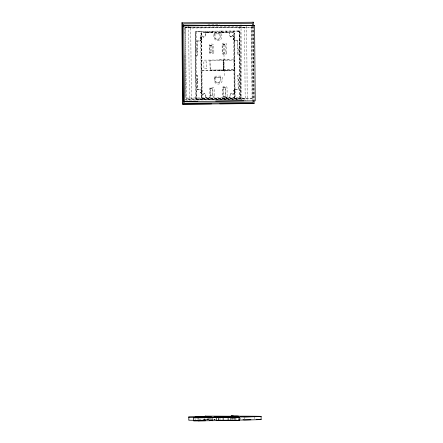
<?xml version="1.0" encoding="UTF-8"?>
<svg xmlns="http://www.w3.org/2000/svg" width="443" height="443" viewBox="0 0 443 443"><rect width="100%" height="100%" fill="white"/><g stroke="black" fill="none" stroke-linecap="round" stroke-linejoin="round"><path stroke-width="0.33" stroke-dasharray="2.21 1.66" d="M202.706 98.673L201.565 97.881L201.288 96.862L200.734 33.84L201.731 31.796L202.124 32.123L201.128 33.895L201.676 96.923L202.706 98.944L195.728 98.95L195.141 31.857L202.124 31.852M233.156 31.763L234.186 33.513L234.735 96.541L233.738 98.313L234.131 98.645L235.128 96.602L234.574 33.574L234.297 32.56L233.156 31.492L240.134 31.486L240.721 98.579L233.738 98.584M196.387 50.109L197.379 51.161L197.412 55.225L197.107 51.117L196.387 50.109L197.085 49.084L197.019 40.95L200.33 40.966L201.775 39.488L200.059 38.02L202.191 35.844L203.907 37.312L205.353 35.833L205.325 32.782L205.081 35.789L203.636 37.267L202.191 35.844M196.659 50.148L197.362 49.123L197.019 40.95M196.653 80.604L197.351 79.579L197.589 75.559L197.628 79.624L196.653 80.604L197.373 81.617L197.44 89.746L200.757 89.757L202.229 91.208L200.535 92.62L202.229 91.208M237.653 50.723L238.622 49.743L237.924 50.768L237.957 54.832L237.924 50.768M238.262 89.397L237.919 81.224L238.616 80.2L238.19 81.263L238.262 89.397L234.945 89.386L233.5 90.865L235.222 92.327L233.09 94.503L231.368 93.041L229.923 94.514L229.95 97.565L230.194 94.558L231.645 93.08L233.09 94.503M200.33 38.065L202.462 35.883M200.059 40.922L201.775 39.488M221.256 31.06L238.766 31.016A1.019 1.013 -81.5 0 1 239.79 32.023L240.366 98.097A1.019 1.013 -81.5 0 1 239.358 99.127L197.799 99.525L196.41 98.95L195.795 75.531L195.695 32.367A1.019 1.013 -81.5 0 1 196.698 31.342L221.256 31.06L221.273 32.583L225.326 32.544L226.334 31.824L227.353 32.527L229.38 32.505L229.408 35.556L230.881 37.007L232.575 35.595L234.746 37.733L233.051 39.139L234.746 37.733M230.881 37.007L232.575 35.595M200.535 92.62L202.7 94.752L204.395 93.346L205.868 94.791L205.895 97.842L205.596 94.752L204.123 93.301M202.7 94.752L204.395 93.346M233.5 90.865L235.222 89.425M232.813 94.464L234.945 92.288M205.624 97.803L206.637 97.792L207.656 98.545L208.664 97.77L209.949 97.803L209.965 99.326L209.677 97.765M207.656 98.545L208.664 97.77M238.256 30.938L239.281 31.946L239.857 98.025A1.019 1.013 -81.5 0 1 238.855 99.049L224.894 99.138L224.883 97.615L225.897 97.604L226.916 98.357L227.923 97.587L229.95 97.565M226.916 98.357L227.923 97.587M205.054 32.743L206.067 32.732L207.075 32.012L208.371 32.754L212.424 32.716L212.136 31.148L212.424 32.716M205.325 32.782L206.344 32.771L207.346 32.051M221.273 32.583L225.598 32.588L226.606 31.863L227.63 32.566L229.657 32.549L229.679 35.595L231.152 37.046M207.651 418.336L207.662 419.554L201.687 419.654A36.282 0.443 -0.5 0 0 197.617 419.737M213.482 419.471L215.448 419.449M215.281 419.532L213.991 419.549L215.237 419.737M207.883 24.919L219.606 24.802M185.29 27.228L239.104 26.707L244.558 27.521L245.173 98.34L191.365 98.861L185.91 98.041L185.29 27.228L190.745 28.042L244.558 27.521M184.709 27.848L252.399 27.344L184.709 27.848L184.759 33.347M238.766 31.016L197.207 31.414A1.019 1.013 -81.5 0 0 196.199 32.444L196.775 98.518A1.019 1.013 -81.5 0 0 197.799 99.525M232.143 32.007L202.75 32.295A1.523 1.523 -81.5 0 0 201.244 33.834L201.792 96.862A1.523 1.523 -81.5 0 0 203.326 98.368L233.112 98.147A1.523 1.523 -81.5 0 0 234.618 96.602L234.391 70.326L201.825 70.62L201.731 60.148L234.297 59.855L234.07 33.579A1.523 1.523 -81.5 0 0 232.536 32.068L232.143 32.007A1.523 1.523 -81.5 0 1 233.677 33.518L234.231 96.546A1.523 1.523 -81.5 0 1 232.725 98.086L203.326 98.368M232.536 32.068L203.138 32.35A1.523 1.523 -81.5 0 0 201.631 33.889L201.731 60.148M207.075 32.012L208.094 32.71L212.147 32.671M214.379 33.856L220.542 33.901L220.57 36.675A2.78 2.769 -81.5 0 1 217.823 39.477L217.197 39.383A2.78 2.769 -81.5 0 1 214.406 36.636L214.379 33.856L220.542 33.901M233.051 39.139L234.519 40.59L237.836 40.601L237.908 48.736L238.622 49.743M197.29 40.994L200.33 40.966M234.519 40.59L237.836 40.601M222.607 44.294L225.376 44.366L225.454 53.088L223.305 53.11L222.679 53.016L222.607 44.294L225.376 44.366M209.738 45.252L212.513 45.324L212.574 52.379L210.425 52.396L209.799 52.307L209.738 45.252L212.513 45.324M209.799 52.307L212.574 52.379M222.679 53.016L225.454 53.088M195.618 55.198L197.412 55.225M237.686 54.794L239.48 54.816M218.975 59.55L229.109 59.451M209.949 60.525L234.258 60.309L234.341 69.861L223.41 69.955L223.327 60.398L223.355 69.977L210.181 70.105L209.949 60.525L210.181 70.105M206.803 68.765L203.907 68.792L203.846 61.931L206.748 61.904L206.781 68.765M210.032 70.083L223.355 69.977M223.41 69.955L234.341 69.861M201.825 70.62L234.391 70.326M219.069 70.73L229.208 70.631M195.795 75.531L197.589 75.559M238.616 80.2L237.897 79.192L237.863 75.122L239.657 75.149M214.761 77.243L220.924 77.287L220.946 80.061A2.78 2.769 -81.5 0 1 218.2 82.863L217.579 82.775A2.78 2.769 -81.5 0 1 214.783 80.022L214.761 77.243L220.924 77.287M222.984 87.681L225.753 87.753L225.83 96.474L223.687 96.496L223.062 96.402L222.984 87.681L225.753 87.753M210.12 88.639L212.889 88.711L212.95 95.766L210.807 95.788L210.181 95.694L210.12 88.639L212.889 88.711M197.44 89.746L200.757 89.757M234.945 89.386L237.985 89.353M210.181 95.694L212.95 95.766M223.062 96.402L225.83 96.474M185.91 98.041L239.718 97.521L245.173 98.34M252.084 98.667L185.335 99.315L253.019 98.806L252.084 98.667L251.458 27.2M197.29 99.453L224.894 99.138M185.778 100.085L241.64 99.542L246.003 100.201M209.018 419.122L205.026 419.161L207.662 419.554M231.29 418.906L233.91 418.884M234.563 418.873L239.923 419.261M240.134 31.486L239.746 31.425L240.327 98.518L240.721 98.579M233.156 31.492L233.55 31.818M234.186 33.513L234.574 33.574M195.141 31.857L195.535 31.918L196.122 99.01L195.728 98.95M200.734 33.84L201.128 33.895M237.564 40.562L237.908 48.736M234.297 59.855L234.258 70.304M237.863 75.122L238.173 79.231L238.893 80.238M197.373 81.617L197.716 89.791M234.735 96.541L235.128 96.602M225.897 97.604L227.187 98.401M224.883 97.615L225.166 99.182M201.288 96.862L201.676 96.923M206.637 97.792L207.928 98.584M202.706 98.944L202.313 98.617M231.191 418.906L233.101 419.194M212.867 419.383L211.018 419.1L210.995 416.664M232.298 35.551L234.469 37.688M233.323 39.183L234.796 40.629M200.059 38.02L201.504 39.444M233.771 90.904L235.222 92.327M200.485 89.719L201.953 91.169M200.806 92.659L202.977 94.796M237.631 48.691L238.351 49.705M196.925 80.648L197.644 81.656M253.474 25.838L254.121 99.996M253.424 26.37L254.066 100.112M252.875 26.287L253.518 100.029M252.405 26.015L253.058 100.483M251.624 25.899L252.277 100.367M254.814 416.514L254.836 418.951M246.607 26.126L247.255 100.384M240.986 24.598L241.64 99.542M244.198 417.467L244.215 419.294M239.104 26.707L239.718 97.521M240.477 418.126L240.488 419.344M238.461 418.17L238.478 419.997M234.225 418.142L234.236 419.366M233.721 418.07L233.732 419.288M232.769 417.821L232.774 419.039M224.751 44.272L224.828 52.994M225.133 87.659L225.205 96.38M223.997 54.417L224.086 64.584M224.097 65.597L224.186 75.764M223.499 69.966L223.416 60.409L223.128 60.398L223.211 69.955M223.228 44.389L223.305 53.11M223.61 87.775L223.687 96.496M221.533 31.099L221.544 32.627M219.922 33.806L219.944 36.581A2.78 2.769 -81.5 0 1 217.197 39.383M220.298 77.193L220.321 79.967A2.78 2.769 -81.5 0 1 217.579 82.775M219.988 417.943L219.999 419.161M215.005 33.95L215.032 36.73A2.78 2.769 -81.5 0 0 217.823 39.477M215.387 77.337L215.409 80.117A2.78 2.769 -81.5 0 0 218.2 82.863M211.887 45.23L211.948 52.285M212.263 88.617L212.324 95.671M210.364 45.347L210.425 52.396M210.741 88.733L210.807 95.788M208.393 418.663L208.404 419.886M208.199 418.419L208.21 419.637L205.729 419.676A29.98 0.365 -0.5 0 0 202.894 419.737M201.953 70.642L202.185 96.917A1.523 1.523 -81.5 0 0 203.719 98.429M204.81 418.796L204.821 420.014M204.206 418.707L204.217 419.925M198.735 418.347L198.746 419.565M197.927 418.33L197.938 419.549M195.103 418.801L195.114 420.019M190.745 28.042L191.365 98.861M188.668 25.999L189.316 100.256M185.65 27.987L186.27 99.453M184.952 55.336L185.312 96.563M220.409 32.693L215.276 32.743A1.423 1.418 -81.5 0 0 213.869 34.177L213.891 36.752A3.998 3.987 -81.5 0 0 217.912 40.712A3.998 3.987 -81.5 0 0 221.865 36.675L221.838 34.1A1.423 1.418 -81.5 0 0 220.409 32.693M220.786 76.08L215.652 76.13A1.423 1.418 -81.5 0 0 214.246 77.564L214.274 80.139A3.998 3.987 -81.5 0 0 218.288 84.098A3.998 3.987 -81.5 0 0 222.242 80.061L222.22 77.486A1.423 1.418 -81.5 0 0 220.786 76.08M226.744 52.883L226.672 44.571A1.423 1.418 -81.5 0 0 225.952 43.342A4.762 4.751 -81.5 0 0 223.499 43.176A1.423 1.418 -81.5 0 0 222.093 44.616L222.164 52.927A1.423 1.418 -81.5 0 0 222.884 54.151A4.762 4.751 -81.5 0 0 225.337 54.323A1.423 1.418 -81.5 0 0 226.744 52.883M227.126 96.269L227.054 87.958A1.423 1.418 -81.5 0 0 226.329 86.734A4.762 4.751 -81.5 0 0 223.881 86.562A1.423 1.418 -81.5 0 0 222.475 88.002L222.547 96.314A1.423 1.418 -81.5 0 0 223.266 97.538A4.762 4.751 -81.5 0 0 225.72 97.709A1.423 1.418 -81.5 0 0 227.126 96.269M213.864 52.174L213.808 45.529A1.423 1.418 -81.5 0 0 213.089 44.3A4.762 4.751 -81.5 0 0 210.635 44.134A1.423 1.418 -81.5 0 0 209.229 45.574L209.284 52.219A1.423 1.418 -81.5 0 0 210.718 53.631A4.762 4.751 -81.5 0 0 213.166 53.415A1.423 1.418 -81.5 0 0 213.864 52.174M214.246 95.561L214.185 88.916A1.423 1.418 -81.5 0 0 213.465 87.692A4.762 4.751 -81.5 0 0 211.012 87.52A1.423 1.418 -81.5 0 0 209.605 88.96L209.666 95.605A1.423 1.418 -81.5 0 0 211.095 97.017A4.762 4.751 -81.5 0 0 213.543 96.801A1.423 1.418 -81.5 0 0 214.246 95.561"/><path stroke-width="0.66" d="M204.799 417.577L204.195 417.483L209.976 417.683L210.004 420.734L193.641 420.811L193.613 417.766L205.524 417.683L197.921 417.721L199.5 417.671M193.641 420.811L205.552 420.734L197.949 420.772L199.527 420.723M212.108 417.66L239.303 417.4L239.331 420.451L212.136 420.712L212.108 417.66L239.303 417.4M208.182 416.586L205.707 416.63A29.98 0.365 -0.5 0 0 207.723 417.19L212.142 417.184L208.182 416.586L208.193 417.81M254.072 100.799L254.099 103.557L182.594 104.16L181.885 22.837L253.385 22.233L253.418 25.677M182.666 25.832L254.581 25.317L255.24 100.849L184.438 101.53L183.324 101.364L182.666 25.832L254.581 25.317M183.324 101.364L197.761 101.225M215.636 101.054L243.816 100.782M182.594 104.16L211.527 103.883M219.794 103.8L254.099 103.557M209.976 417.683L193.613 417.766M216.206 420.418L239.331 420.451M218.36 420.202L221.007 420.185M209.644 420.235L212.169 420.23M252.842 22.15L253.385 22.233M181.885 22.837L182.433 22.92L183.142 104.243M242.974 419.72L244.22 419.903A29.98 0.365 -0.5 0 0 250.921 419.748M261.088 416.464L261.115 419.515M252.399 25.329L252.383 23.258L183.457 23.922L183.474 25.993M253.058 100.483L253.075 102.549L184.15 103.219L184.127 101.148M235.023 417.439L235.05 420.49M230.803 417.306L230.831 420.357M228.112 417.511L228.139 420.557M223.134 417.555L223.161 420.606M218.388 417.422L218.416 420.473M216.322 417.622L216.35 420.673M188.812 417.018L188.84 420.069A36.282 0.443 -0.5 0 0 193.729 420.291M183.779 25.999L184.438 101.53M256.22 419.294A36.282 0.443 -0.5 0 1 239.037 420.075M229.9 420.185A36.282 0.443 -0.5 0 1 216.417 420.296M212.529 420.318A36.282 0.443 -0.5 0 1 209.832 420.324M207.64 416.509L201.659 416.603A36.282 0.443 -0.5 0 0 199.267 417.278A36.282 0.443 -0.5 0 0 252.715 416.785A36.282 0.443 -0.5 0 0 245.793 416.198L239.896 416.21L237.155 415.8L231.168 415.861L233.705 416.237L204.998 416.11L207.64 416.509M238.45 416.952L218.333 417.151L213.963 416.498L234.209 416.315L238.45 416.952M242.171 416.293L240.46 416.298L244.193 416.857A29.98 0.365 -0.5 0 0 242.171 416.293"/></g></svg>
